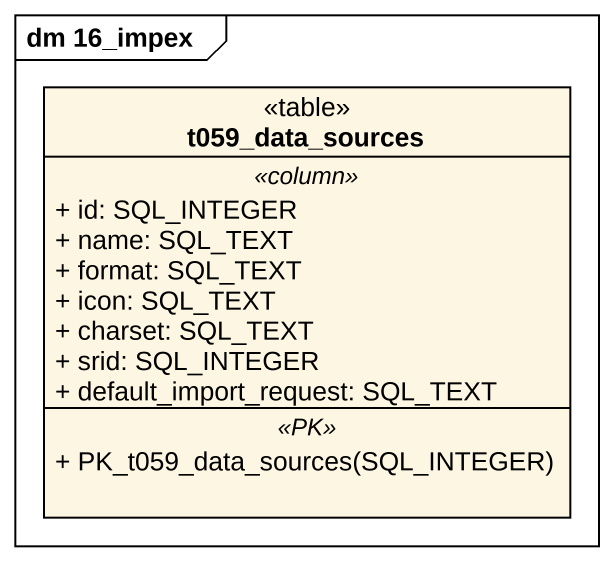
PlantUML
@startuml
mainframe dm 16_impex
hide circle
hide empty members
skinparam classAttributeIconSize 0
class t059_data_sources <<table>> {
  .. <<column>> ..
  + id: SQL_INTEGER
  + name: SQL_TEXT
  + format: SQL_TEXT
  + icon: SQL_TEXT
  + charset: SQL_TEXT
  + srid: SQL_INTEGER
  + default_import_request: SQL_TEXT
  .. <<PK>> ..
  + PK_t059_data_sources(SQL_INTEGER)
}
@enduml
